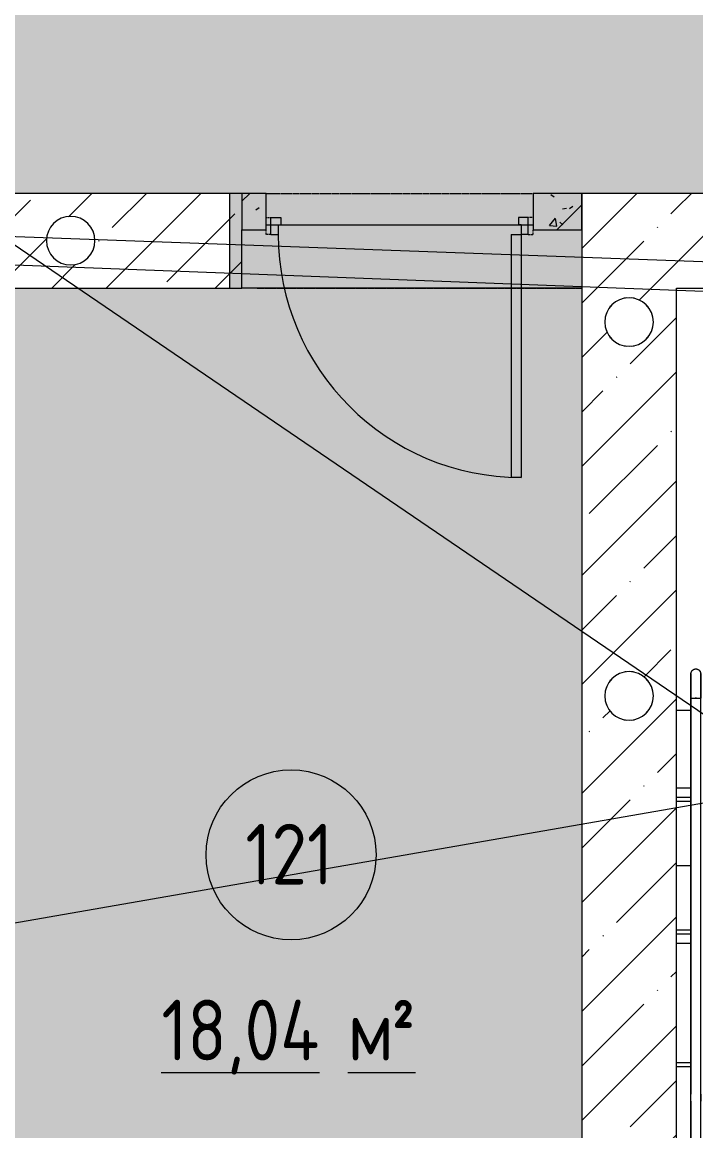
# Model space of a CAD drawing. Header units: millimetres. Extents: x -515342 to 330399, y -224905 to 507333.
# Drawn here: x -364853 to -362078, y -32865 to -28298 of the extents above; entities that cross this region are included whole.
import ezdxf

# ---------------------------------------------------------------- set-up
doc = ezdxf.new("R2010")
doc.units = ezdxf.units.MM
doc.linetypes.add('ASVP_Невидимые', pattern=[5, 3, -2])
doc.linetypes.add('ASVP_Штриховая_ш3 п1_5', pattern=[4.5, 3, -1.5])
for name, color, linetype, lineweight in [('Двери', 7, 'Continuous', 0), ('Лестницы', 7, 'Continuous', 0), ('Линии разделители', 7, 'ASVP_Штриховая_ш3 п1_5', 0), ('Марки помещений', 7, 'Continuous', 0), ('Ограждение', 7, 'Continuous', 0), ('Перекрытие', 7, 'Continuous', 0), ('Стены внутренние', 7, 'Continuous', 0), ('Стены несущие', 7, 'Continuous', 0), ('Стены перегородки', 7, 'Continuous', 0), ('Стены штриховка', 7, 'Continuous', 0), ('экспертиза ДУ', 1, 'Continuous', 0), ('экспертиза условные обозначения', 1, 'Continuous', 0)]:
    doc.layers.add(name, color=color, linetype=linetype, lineweight=lineweight)
doc.styles.add('GOST Common_1', font='', dxfattribs={"width": 0.9, "height": 250})
doc.styles.add('GOST Common_2', font='', dxfattribs={"width": 0.9, "height": 250})
doc.styles.get('GOST Common_1').set_extended_font_data('GOST Common')
doc.styles.get('GOST Common_2').set_extended_font_data('GOST Common')
pattern_1 = [(45, (-374753.14, -35598.53), (-224.5064, 224.5064), []), (45, (-374528.64, -35598.53), (-224.5064, 224.5064), [396.875, -79.375, 3.353, -76.022])]

# ---------------------------------------------------------------- blocks, each defined once
blk = doc.blocks.new('Тип перил - Перила_Внутренний_-10039682-О_АР_П_1_0_000_План 1 этажа')
at = {"layer": 'Ограждение'}
for p, q in [((12655, 4516.3), (12655, 4477.1)), ((12672.7, 4516.3), (12677.3, 4516.3)), ((12695, 4477.1), (12695, 4516.3)), ((12655, 4464.7), (12655, 2884.4)), ((12695, 2884.4), (12695, 4464.7)), ((12655, 2855.4), (12655, 2616.3)), ((12695, 2616.3), (12695, 2855.4)), ((12655, 2616.3), (12655, 2566.3)), ((12695, 2566.3), (12695, 2616.3)), ((12677.3, 2566.3), (12672.7, 2566.3))]:
    blk.add_line(p, q, dxfattribs=at)
at = {"layer": 'Ограждение', "flags": 128}
for points in [[(12655, 4477.1), (12655, 4475.9), (12655, 4474.7), (12655, 4473.5), (12655, 4472.4), (12655, 4471.2), (12655, 4470), (12655, 4468.8), (12655, 4467.7), (12655, 4466.6), (12655, 4465.4), (12655, 4464.7)], [(12695, 4464.7), (12695, 4465.8), (12695, 4466.9), (12695, 4468.1), (12695, 4469.2), (12695, 4470.4), (12695, 4471.5), (12695, 4472.7), (12695, 4473.9), (12695, 4475.1), (12695, 4476.3), (12695, 4477.1)], [(12655, 2855.4), (12655, 2858.2), (12655, 2861), (12655, 2863.8), (12655, 2866.6), (12655, 2869.3), (12655, 2872.1), (12655, 2874.8), (12655, 2877.5), (12655, 2880.1), (12655, 2882.7), (12655, 2884.4)], [(12695, 2884.4), (12695, 2881.9), (12695, 2879.3), (12695, 2876.6), (12695, 2873.9), (12695, 2871.2), (12695, 2868.5), (12695, 2865.7), (12695, 2862.9), (12695, 2860.1), (12695, 2857.3), (12695, 2855.4)]]:
    blk.add_lwpolyline(points, dxfattribs=at)
blk = doc.blocks.new('Тип перил - АР_Ограждение_Ограничение_Дуга D40_расстояние между поручнями 200-140673-О_АР_П_1_0_000_План 1 этажа')
at = {"layer": 'Ограждение'}
for p, q in [((0, 0), (0, 2.3)), ((0, -2.3), (0, 0))]:
    blk.add_line(p, q, dxfattribs=at)
at = {"layer": 'Ограждение', "flags": 128}
for points in [[(0, 20), (4, 20), (8, 20), (12, 20), (15.9, 20), (19.9, 20), (23.8, 20), (27.6, 20), (31.5, 20), (35.2, 20), (38.9, 20), (42.6, 20), (46.2, 20), (49.7, 20), (53.1, 20), (56.5, 20), (59.7, 20), (62.9, 20), (65.9, 20), (68.9, 20), (71.7, 20), (74.5, 20), (77.1, 20), (79.6, 20), (81.9, 20), (84.1, 20), (86.2, 20), (88.2, 20), (90, 20), (91.7, 20), (93.2, 20), (94.6, 20), (95.8, 20), (96.9, 20), (97.8, 20), (98.5, 20), (99.1, 20), (99.6, 20), (99.9, 20), (100, 20), (100, 20)], [(100, 20), (99.9, 20), (99.7, 20), (99.3, 20), (98.7, 20), (98, 20), (97.1, 20), (96.1, 20), (94.9, 20), (93.6, 20), (92.1, 20), (90.5, 20), (88.7, 20), (86.8, 20), (84.7, 20), (82.5, 20), (80.2, 20), (77.8, 20), (75.2, 20), (72.5, 20), (69.7, 20), (66.7, 20), (63.7, 20), (60.6, 20), (57.4, 20), (54, 20), (50.6, 20), (47.1, 20), (43.6, 20), (39.9, 20), (36.2, 20), (32.5, 20), (28.7, 20), (24.8, 20), (20.9, 20), (17, 20), (13, 20), (9.1, 20), (5.1, 20), (1.1, 20), (0, 20)], [(100, 20), (100.8, 20), (101.6, 19.9), (102.4, 19.9), (103.2, 19.7), (104, 19.6), (104.8, 19.4), (105.5, 19.2), (106.3, 19), (107, 18.7), (107.8, 18.4), (108.5, 18.1), (109.2, 17.7), (109.9, 17.4), (110.6, 16.9), (111.3, 16.5), (111.9, 16), (112.6, 15.6), (113.2, 15), (113.8, 14.5), (114.3, 13.9), (114.9, 13.3), (115.4, 12.7), (115.9, 12.1), (116.4, 11.5), (116.8, 10.8), (117.2, 10.1), (117.6, 9.4), (118, 8.7), (118.3, 8), (118.6, 7.2), (118.9, 6.5), (119.2, 5.7), (119.4, 5), (119.6, 4.2), (119.7, 3.4), (119.8, 2.6), (119.9, 1.8), (120, 1), (120, 0.2), (120, 0)], [(0, -20), (4, -20), (8, -20), (12, -20), (15.9, -20), (19.9, -20), (23.8, -20), (27.6, -20), (31.5, -20), (35.2, -20), (38.9, -20), (42.6, -20), (46.2, -20), (49.7, -20), (53.1, -20), (56.5, -20), (59.7, -20), (62.9, -20), (65.9, -20), (68.9, -20), (71.7, -20), (74.5, -20), (77.1, -20), (79.6, -20), (81.9, -20), (84.1, -20), (86.2, -20), (88.2, -20), (90, -20), (91.7, -20), (93.2, -20), (94.6, -20), (95.8, -20), (96.9, -20), (97.8, -20), (98.5, -20), (99.1, -20), (99.6, -20), (99.9, -20), (100, -20), (100, -20)], [(100, -20), (99.9, -20), (99.7, -20), (99.3, -20), (98.7, -20), (98, -20), (97.1, -20), (96.1, -20), (94.9, -20), (93.6, -20), (92.1, -20), (90.5, -20), (88.7, -20), (86.8, -20), (84.7, -20), (82.5, -20), (80.2, -20), (77.8, -20), (75.2, -20), (72.5, -20), (69.7, -20), (66.7, -20), (63.7, -20), (60.6, -20), (57.4, -20), (54, -20), (50.6, -20), (47.1, -20), (43.6, -20), (39.9, -20), (36.2, -20), (32.5, -20), (28.7, -20), (24.8, -20), (20.9, -20), (17, -20), (13, -20), (9.1, -20), (5.1, -20), (1.1, -20), (0, -20)], [(120, 0), (120, -0.8), (119.9, -1.6), (119.9, -2.4), (119.7, -3.2), (119.6, -4), (119.4, -4.8), (119.2, -5.5), (119, -6.3), (118.7, -7), (118.4, -7.8), (118.1, -8.5), (117.7, -9.2), (117.4, -9.9), (116.9, -10.6), (116.5, -11.3), (116, -11.9), (115.6, -12.6), (115, -13.2), (114.5, -13.8), (113.9, -14.3), (113.3, -14.9), (112.7, -15.4), (112.1, -15.9), (111.5, -16.4), (110.8, -16.8), (110.1, -17.2), (109.4, -17.6), (108.7, -18), (108, -18.3), (107.2, -18.6), (106.5, -18.9), (105.7, -19.2), (105, -19.4), (104.2, -19.6), (103.4, -19.7), (102.6, -19.8), (101.8, -19.9), (101, -20), (100.2, -20), (100, -20)]]:
    blk.add_lwpolyline(points, dxfattribs=at)
blk = doc.blocks.new('Тип перил - Перила_Внутренний_-V243-О_АР_П_1_0_000_План 1 этажа')
at = {"layer": 'Ограждение'}
for p, q in [((12655, 4516.3), (12695, 4516.3)), ((12655, 4477.1), (12655, 4516.3)), ((12655, 4456.4), (12655, 4477.1)), ((12695, 4477.1), (12695, 4516.3)), ((12695, 4456.4), (12695, 4477.1)), ((12655, 2876.2), (12655, 4456.4)), ((12695, 2876.2), (12695, 4456.4)), ((12655, 2855.4), (12655, 2876.2)), ((12655, 2566.3), (12655, 2855.4)), ((12695, 2855.4), (12695, 2876.2)), ((12695, 2566.3), (12695, 2855.4)), ((12655, 2566.3), (12695, 2566.3))]:
    blk.add_line(p, q, dxfattribs=at)
blk = doc.blocks.new('Элемент ограждения_Опора Г-образная - АР_Ограждение_Опора_D15 высота60 консоль80-139754-О_АР_П_1_0_000_План 1 этажа')
at = {"layer": 'Ограждение'}
for p, q in [((-7.5, 80), (-7.5, 20)), ((7.5, 20), (7.5, 80))]:
    blk.add_line(p, q, dxfattribs=at)
blk = doc.blocks.new('Дверь_Деревянная_1 полотно - АР_Дверь_Межкомнатная_1000х2000h_полотно__Г_Пр-9571013-О_АР_П_1_0_000_План 1 этажа')
at = {"layer": 'Двери', "lineweight": 18}
for p, q in [((-500, 95), (-500, 1095)), ((-500, 1095), (-460, 1095)), ((-460, 95), (-460, 1095)), ((-530, 95), (-500, 95)), ((-530, 95), (-530, 25)), ((-500, 55), (-500, 95)), ((-460, 95), (-500, 95)), ((530, 95), (500, 95)), ((500, 55), (500, 95)), ((530, 95), (530, 25)), ((-500, 55), (-490, 55)), ((-490, 25), (-490, 55)), ((500, 55), (490, 55)), ((490, 25), (490, 55)), ((-530, 25), (-490, 25)), ((530, 25), (490, 25))]:
    blk.add_line(p, q, dxfattribs=at)
at = {"layer": 'Двери', "linetype": 'ASVP_Невидимые', "lineweight": 18}
for p, q in [((-550, 95), (-550, 75)), ((-530, 95), (-550, 95)), ((530, 95), (550, 95)), ((550, 95), (550, 75)), ((-550, 25), (-530, 25)), ((550, 25), (530, 25))]:
    blk.add_line(p, q, dxfattribs=at)
at = {"layer": 'Двери', "lineweight": 18}
blk.add_arc((-500, 95), 1000, 0, 90, dxfattribs=at)
blk = doc.blocks.new('ASVP_Марка_Помещение_ДваЗначения - Номер Площадь-685795-О_АР_П_1_0_000_План 1 этажа')
at = {"layer": 'Марки помещений'}
blk.add_circle((0, 0), 3.5, dxfattribs=at)

msp = doc.modelspace()

# ---------------------------------------------------------------- hatches: boundary and pattern name
at = {"layer": 'Стены внутренние'}
h = msp.add_hatch(dxfattribs=at)
h.set_pattern_fill('FP_1', color=256, style=0, pattern_type=2)
h.set_pattern_definition(pattern_1)
h.paths.add_polyline_path([(-368648.1427, -29393.5295), (-363948.1427, -29393.5295), (-363948.1427, -29003.5295), (-368943.1427, -29003.5295), (-368943.1427, -29393.5295), (-368798.1427, -29393.5295)])
h.paths.add_polyline_path([(-364670.5075, -29297.0103), (-364703.1427, -29285.132), (-364729.7471, -29262.8083), (-364747.1119, -29232.7315), (-364753.1427, -29198.5295), (-364747.1119, -29164.3275), (-364729.7471, -29134.2507), (-364703.1427, -29111.927), (-364670.5075, -29100.0487), (-364635.7778, -29100.0487), (-364603.1427, -29111.927), (-364576.5382, -29134.2507), (-364559.1734, -29164.3275), (-364553.1427, -29198.5295), (-364559.1734, -29232.7315), (-364576.5382, -29262.8083), (-364603.1427, -29285.132), (-364635.7778, -29297.0103)])
h.paths.add_polyline_path([(-366210.7778, -29297.0103), (-366245.5075, -29297.0103), (-366278.1427, -29285.132), (-366304.7471, -29262.8083), (-366322.1119, -29232.7315), (-366328.1427, -29198.5295), (-366322.1119, -29164.3275), (-366304.7471, -29134.2507), (-366278.1427, -29111.927), (-366245.5075, -29100.0487), (-366210.7778, -29100.0487), (-366178.1427, -29111.927), (-366151.5382, -29134.2507), (-366134.1734, -29164.3275), (-366128.1427, -29198.5295), (-366134.1734, -29232.7315), (-366151.5382, -29262.8083), (-366178.1427, -29285.132)])
h.paths.add_polyline_path([(-365830.7778, -29297.0103), (-365865.5075, -29297.0103), (-365898.1427, -29285.132), (-365924.7471, -29262.8083), (-365942.1119, -29232.7315), (-365948.1427, -29198.5295), (-365942.1119, -29164.3275), (-365924.7471, -29134.2507), (-365898.1427, -29111.927), (-365865.5075, -29100.0487), (-365830.7778, -29100.0487), (-365798.1427, -29111.927), (-365771.5382, -29134.2507), (-365754.1734, -29164.3275), (-365748.1427, -29198.5295), (-365754.1734, -29232.7315), (-365771.5382, -29262.8083), (-365798.1427, -29285.132)])
h.paths.add_polyline_path([(-365480.7538, -29297.0103), (-365513.389, -29285.132), (-365539.9935, -29262.8083), (-365557.3583, -29232.7315), (-365563.389, -29198.5295), (-365557.3583, -29164.3275), (-365539.9935, -29134.2507), (-365513.389, -29111.927), (-365480.7538, -29100.0487), (-365446.0242, -29100.0487), (-365413.389, -29111.927), (-365386.7846, -29134.2507), (-365369.4197, -29164.3275), (-365363.389, -29198.5295), (-365369.4197, -29232.7315), (-365386.7846, -29262.8083), (-365413.389, -29285.132), (-365446.0242, -29297.0103), (-365469.8965, -29297.0103)])
h.paths.add_polyline_path([(-365035.7778, -29297.0103), (-365070.5075, -29297.0103), (-365103.1427, -29285.132), (-365129.7471, -29262.8083), (-365147.1119, -29232.7315), (-365153.1427, -29198.5295), (-365147.1119, -29164.3275), (-365129.7471, -29134.2507), (-365103.1427, -29111.927), (-365070.5075, -29100.0487), (-365035.7778, -29100.0487), (-365003.1427, -29111.927), (-364976.5382, -29134.2507), (-364959.1734, -29164.3275), (-364953.1427, -29198.5295), (-364959.1734, -29232.7315), (-364976.5382, -29262.8083), (-365003.1427, -29285.132), (-365025.723, -29293.3506)])
h = msp.add_hatch(dxfattribs=at)
h.set_pattern_fill('FP_3', color=256, style=0, pattern_type=2)
h.set_pattern_definition([(45, (-374753.14, -35598.53), (-141.4214, 141.4214), [])])
h.paths.add_polyline_path([(-362548.1427, -29153.5295), (-362548.1427, -29003.5295), (-362748.1427, -29003.5295), (-362748.1427, -29153.5295)])
h.paths.add_polyline_path([(-363948.1427, -29153.5295), (-363848.1427, -29153.5295), (-363848.1427, -29003.5295), (-363948.1427, -29003.5295)])
h = msp.add_hatch(dxfattribs=at)
h.set_pattern_fill('FP_4', color=256, style=0, pattern_type=2)
h.set_pattern_definition([(50, (-374753.14, -35598.53), (364.368, -31.878), [38.1, -419.1]), (355, (-374753.14, -35598.53), (-70.486, 382.113), [30.48, -335.28]), (100.451, (-374722.78, -35601.2), (293.885, 350.233), [32.38, -356.18]), (46.184, (-374753.14, -35496.93), (542.158, -84.086), [57.15, -628.65]), (96.636, (-374707.96, -35503.94), (474.805, 494.855), [48.57, -534.27]), (351.184, (-374753.14, -35496.93), (474.81, 494.85), [45.72, -502.92]), (21, (-374702.34, -35522.33), (303.2285, -204.5305), [38.1, -419.1]), (326, (-374702.34, -35522.33), (123.604, 368.376), [30.48, -335.28]), (71.451, (-374677.07, -35539.37), (426.834, 163.843), [32.38, -356.18]), (37.5, (-374753.14, -35598.53), (6.1766, 169.1102), [16.764, -314.452, 16.764, -323.596, -336.55]), (37.5, (-374753.14, -35598.53), (6.1766, 169.1102), [-671.576, 16.764, -319.786]), (7.5, (-374753.14, -35598.53), (133.6389, 200.3615), [16.764, -177.292, 16.764, -306.832, -128.27]), (7.5, (-374753.14, -35598.53), (133.6389, 200.3615), [-517.652, 16.764, -111.506]), (327.5, (-374866.43, -35598.53), (271.1818, -11.4584), [16.764, -110.236, 16.764, -379.476, -525.78]), (327.5, (-374866.43, -35598.53), (271.1818, -11.4584), [-523.24, 16.764, -509.016]), (317.5, (-374917.23, -35598.53), (296.2585, 50.853), [16.764, -148.336, 16.764, -246.38, -373.38]), (317.5, (-374917.23, -35598.53), (296.2585, 50.853), [-428.244, 16.764, -356.616])])
h.paths.add_polyline_path([(-362548.1427, -29153.5295), (-362548.1427, -29003.5295), (-362748.1427, -29003.5295), (-362748.1427, -29153.5295)])
h.paths.add_polyline_path([(-363948.1427, -29153.5295), (-363848.1427, -29153.5295), (-363848.1427, -29003.5295), (-363948.1427, -29003.5295)])
h = msp.add_hatch(dxfattribs=at)
h.set_pattern_fill('FP_1', color=256, style=0, pattern_type=2)
h.set_pattern_definition(pattern_1)
h.paths.add_polyline_path([(-362158.1427, -35403.5295), (-362158.1427, -29003.5295), (-362548.1427, -29003.5295), (-362548.1427, -35403.5295)])
h.paths.add_polyline_path([(-362370.5075, -33557.0103), (-362403.1427, -33545.132), (-362429.7471, -33522.8083), (-362447.1119, -33492.7315), (-362453.1427, -33458.5295), (-362447.1119, -33424.3275), (-362429.7471, -33394.2507), (-362403.1427, -33371.927), (-362370.5075, -33360.0487), (-362335.7778, -33360.0487), (-362303.1427, -33371.927), (-362276.5382, -33394.2507), (-362259.1734, -33424.3275), (-362253.1427, -33458.5295), (-362259.1734, -33492.7315), (-362276.5382, -33522.8083), (-362303.1427, -33545.132), (-362335.7778, -33557.0103), (-362360.6818, -33557.0103)])
h.paths.add_polyline_path([(-362335.7778, -33117.0103), (-362370.5075, -33117.0103), (-362403.1427, -33105.132), (-362429.7471, -33082.8083), (-362447.1119, -33052.7315), (-362453.1427, -33018.5295), (-362447.1119, -32984.3275), (-362429.7471, -32954.2507), (-362403.1427, -32931.927), (-362370.5075, -32920.0487), (-362335.7778, -32920.0487), (-362303.1427, -32931.927), (-362276.5382, -32954.2507), (-362259.1734, -32984.3275), (-362253.1427, -33018.5295), (-362259.1734, -33052.7315), (-362276.5382, -33082.8083), (-362303.1427, -33105.132)])
h.paths.add_polyline_path([(-362370.5075, -31172.0103), (-362403.1427, -31160.132), (-362429.7471, -31137.8083), (-362447.1119, -31107.7315), (-362453.1427, -31073.5295), (-362447.1119, -31039.3275), (-362429.7471, -31009.2507), (-362403.1427, -30986.927), (-362370.5075, -30975.0487), (-362335.7778, -30975.0487), (-362303.1427, -30986.927), (-362276.5382, -31009.2507), (-362259.1734, -31039.3275), (-362253.1427, -31073.5295), (-362259.1734, -31107.7315), (-362276.5382, -31137.8083), (-362303.1427, -31160.132), (-362335.7778, -31172.0103), (-362360.6818, -31172.0103)])
h.paths.add_polyline_path([(-362360.6818, -29632.0103), (-362370.5075, -29632.0103), (-362403.1427, -29620.132), (-362429.7471, -29597.8083), (-362447.1119, -29567.7315), (-362453.1427, -29533.5295), (-362447.1119, -29499.3275), (-362429.7471, -29469.2507), (-362403.1427, -29446.927), (-362370.5075, -29435.0487), (-362335.7778, -29435.0487), (-362303.1427, -29446.927), (-362276.5382, -29469.2507), (-362259.1734, -29499.3275), (-362253.1427, -29533.5295), (-362259.1734, -29567.7315), (-362276.5382, -29597.8083), (-362303.1427, -29620.132), (-362335.7778, -29632.0103)])
h = msp.add_hatch(dxfattribs=at)
h.set_pattern_fill('FP_1', color=256, style=0, pattern_type=2)
h.set_pattern_definition(pattern_1)
h.paths.add_polyline_path([(-361916.5083, -29393.5295), (-361838.1427, -29393.5295), (-361838.1427, -29003.5295), (-362158.1427, -29003.5295), (-362158.1427, -29393.5295)])
at = {"layer": 'экспертиза условные обозначения'}
h = msp.add_hatch(dxfattribs=at)
h.set_pattern_fill('GRASS', color=3, scale=24)
h.set_pattern_definition([(90, (-374753.14, -35598.53), (-431.0523, 431.0523), [114.3, -747.8046]), (45, (-374753.14, -35598.5), (-431.052, 431.052), [114.3, -495.3]), (135, (-374753.14, -35598.5), (-431.052, -431.052), [114.3, -495.3])])
h.paths.add_polyline_path([(-374558.1427, -26618.5295), (-329338.1427, -26618.5295), (-329338.1427, -28753.7894), (-346430.5538, -28753.7894), (-346430.5538, -32623.5894), (-354382.6275, -32623.5894), (-354382.6275, -28753.7894), (-358678.1427, -28753.7894), (-358673.1427, -29003.5295), (-362548.1427, -29003.5295), (-362548.1427, -35403.5295), (-365918.6427, -35403.5295), (-365918.6427, -32298.5894), (-365118.6427, -32298.5894), (-365118.6427, -29393.5295), (-363998.1427, -29393.5295), (-363998.1427, -29003.5295), (-368836.0943, -29003.5295), (-368836.0943, -29393.5295), (-368683.8985, -29393.5295), (-368683.8985, -31523.5295), (-371073.1427, -31523.5295), (-371073.1427, -29393.5295), (-370888.1427, -29393.5295), (-370888.1427, -29003.5295), (-374558.1427, -29003.5295)])

# ---------------------------------------------------------------- linework, layer by layer
at = {"layer": 'Лестницы'}
for p, q in [((-362158.1427, -31132.2469), (-362097.7705, -31132.2469)), ((-362158.1427, -31132.2469), (-362097.7705, -31132.2469)), ((-362158.1427, -31452.2469), (-362098.1427, -31452.2469)), ((-362158.1427, -31452.2469), (-362098.1427, -31452.2469)), ((-362158.1427, -31772.2469), (-362098.1427, -31772.2469)), ((-362158.1427, -31772.2469), (-362098.1427, -31772.2469)), ((-362158.1427, -32092.2469), (-362098.1427, -32092.2469)), ((-362158.1427, -32092.2469), (-362098.1427, -32092.2469))]:
    msp.add_line(p, q, dxfattribs=at)
at = {"layer": 'Линии разделители'}
for p, q in [((-363848.1427, -29003.5295), (-362748.1427, -29003.5295)), ((-363885.691, -29393.5295), (-362548.1427, -29393.5295))]:
    msp.add_line(p, q, dxfattribs=at)
at = {"layer": 'Перекрытие'}
for p, q in [((-363848.1427, -29133.5295), (-362748.1427, -29133.5295)), ((-362548.1427, -29393.5295), (-363948.1427, -29393.5295))]:
    msp.add_line(p, q, dxfattribs=at)
at = {"layer": 'Стены внутренние'}
for centre, start, end in [((-362353.1427, -29533.5295), 96.6878718, 101.9770284), ((-362353.1427, -29533.5295), 78.0229716, 83.3121282), ((-362353.1427, -29533.5295), 156.6878718, 161.9770284), ((-362353.1427, -29533.5295), 138.0229716, 143.3121282), ((-362353.1427, -29533.5295), 36.6878718, 41.9770284), ((-362353.1427, -29533.5295), 18.0229716, 23.3121282), ((-362353.1427, -29533.5295), 198.0229716, 203.3121282), ((-362353.1427, -29533.5295), 336.6878718, 341.9770284), ((-362353.1427, -29533.5295), 216.6878718, 221.9770284), ((-362353.1427, -29533.5295), 258.0229716, 263.3121282), ((-362353.1427, -29533.5295), 276.6878718, 281.9770284), ((-362353.1427, -29533.5295), 318.0229716, 323.3121282), ((-362353.1427, -31073.5295), 96.6878718, 101.9770284), ((-362353.1427, -31073.5295), 78.0229716, 83.3121282), ((-362353.1427, -31073.5295), 156.6878718, 161.9770284), ((-362353.1427, -31073.5295), 138.0229716, 143.3121282), ((-362353.1427, -31073.5295), 36.6878718, 41.9770284), ((-362353.1427, -31073.5295), 18.0229716, 23.3121282), ((-362353.1427, -31073.5295), 198.0229716, 203.3121282), ((-362353.1427, -31073.5295), 216.6878718, 221.9770284), ((-362353.1427, -31073.5295), 318.0229716, 323.3121282), ((-362353.1427, -31073.5295), 336.6878718, 341.9770284), ((-362353.1427, -31073.5295), 258.0229716, 263.3121282), ((-362353.1427, -31073.5295), 276.6878718, 281.9770284)]:
    msp.add_arc(centre, 100, start, end, dxfattribs=at)
at = {"layer": 'Стены несущие'}
for p, q in [((-363948.1427, -29003.5295), (-368943.1427, -29003.5295)), ((-361838.1427, -29003.5295), (-362548.1427, -29003.5295)), ((-363948.1427, -29393.5295), (-363948.1427, -29153.5295)), ((-362548.1427, -29153.5295), (-362548.1427, -35403.5295)), ((-365148.1427, -29393.5295), (-363948.1427, -29393.5295)), ((-362158.1427, -35403.5295), (-362158.1427, -29393.5295)), ((-362158.1427, -29393.5295), (-361838.1427, -29393.5295))]:
    msp.add_line(p, q, dxfattribs=at)
for centre, start, end in [((-364653.1427, -29198.5295), 0, 180), ((-364653.1427, -29198.5295), 180, 0), ((-362353.1427, -29533.5295), 0, 180), ((-362353.1427, -29533.5295), 180, 0), ((-362353.1427, -31073.5295), 0, 180), ((-362353.1427, -31073.5295), 180, 0)]:
    msp.add_arc(centre, 100, start, end, dxfattribs=at)
at = {"layer": 'Стены перегородки'}
for p, q in [((-363848.1427, -29003.5295), (-363948.1427, -29003.5295)), ((-363948.1427, -29003.5295), (-363948.1427, -29153.5295)), ((-363848.1427, -29153.5295), (-363848.1427, -29003.5295)), ((-362548.1427, -29003.5295), (-362748.1427, -29003.5295)), ((-362748.1427, -29003.5295), (-362748.1427, -29153.5295)), ((-363948.1427, -29153.5295), (-363848.1427, -29153.5295)), ((-362748.1427, -29153.5295), (-362548.1427, -29153.5295))]:
    msp.add_line(p, q, dxfattribs=at)
at = {"layer": 'Стены штриховка'}
msp.add_line((-362548.1427, -29153.5295), (-362548.1427, -29003.5295), dxfattribs=at)
at = {"layer": 'экспертиза ДУ'}
for points in [[(-360507.5441, -32198.0149), (-451777.9117, 29956.5807), (-323857.1634, -23364.6427)], [(-442323.3591, -45486.7185), (-320660.0953, -24311.023)]]:
    msp.add_lwpolyline(points, dxfattribs=at)
at = {"layer": 'экспертиза ДУ', "elevation": 0}
msp.add_lwpolyline([(-323506.6948, -30690.9513), (-436388.9962, -26576.9862), (-324401.8704, -30838.6574)], dxfattribs=at)
at = {"layer": 'экспертиза условные обозначения', "color": 3}
msp.add_lwpolyline([(-346430.5538, -32623.5894), (-354382.6275, -32623.5894), (-354382.6275, -28753.7894), (-358678.1427, -28753.7894), (-358673.1427, -29003.5295), (-362548.1427, -29003.5295), (-362548.1427, -35403.5295), (-365918.6427, -35403.5295), (-365918.6427, -32298.5894), (-365118.6427, -32298.5894), (-365118.6427, -29393.5295), (-363998.1427, -29393.5295), (-363998.1427, -29003.5295), (-368836.0943, -29003.5295), (-368836.0943, -29393.5295), (-368683.8985, -29393.5295), (-368683.8985, -31523.5295), (-371073.1427, -31523.5295), (-371073.1427, -29393.5295), (-370888.1427, -29393.5295), (-370888.1427, -29003.5295), (-374558.1427, -29003.5295), (-374558.1427, -26618.5295)], dxfattribs=at)

# ---------------------------------------------------------------- block references
at = {"layer": 'Двери', "rotation": 180}
msp.add_blockref('Дверь_Деревянная_1 полотно - АР_Дверь_Межкомнатная_1000х2000h_полотно__Г_Пр-9571013-О_АР_П_1_0_000_План 1 этажа', (-363298.1427, -29078.5295), dxfattribs=at)
at = {"layer": 'Марки помещений', "xscale": 99.99999999999993, "yscale": 99.99999999999993, "zscale": 99.99999999999993}
msp.add_blockref('ASVP_Марка_Помещение_ДваЗначения - Номер Площадь-685795-О_АР_П_1_0_000_План 1 этажа', (-363745.3153, -31727.9714), dxfattribs=at)
at = {"layer": 'Ограждение', "rotation": 90}
for name, p in [('Тип перил - АР_Ограждение_Ограничение_Дуга D40_расстояние между поручнями 200-140673-О_АР_П_1_0_000_План 1 этажа', (-362078.1427, -31082.2469)), ('Элемент ограждения_Опора Г-образная - АР_Ограждение_Опора_D15 высота60 консоль80-139754-О_АР_П_1_0_000_План 1 этажа', (-362078.1427, -31499.9551)), ('Элемент ограждения_Опора Г-образная - АР_Ограждение_Опора_D15 высота60 консоль80-139754-О_АР_П_1_0_000_План 1 этажа', (-362078.1427, -32046.0079)), ('Элемент ограждения_Опора Г-образная - АР_Ограждение_Опора_D15 высота60 консоль80-139754-О_АР_П_1_0_000_План 1 этажа', (-362078.1427, -32592.0607))]:
    msp.add_blockref(name, p, dxfattribs=at)
at = {"layer": 'Ограждение'}
for name in ['Тип перил - Перила_Внутренний_-10039682-О_АР_П_1_0_000_План 1 этажа', 'Тип перил - Перила_Внутренний_-V243-О_АР_П_1_0_000_План 1 этажа']:
    msp.add_blockref(name, (-374753.1427, -35598.5295), dxfattribs=at)

# ---------------------------------------------------------------- texts
at = {"layer": 'Марки помещений', "char_height": 250, "attachment_point": 1}
for s, insert, width, style in [('121', (-363933.8725, -31600.2463), 468.987187, 'GOST Common_1'), ('\\L18,04 ', (-364279.9087, -32324.7768), 930.759187, 'GOST Common_1'), ('\\L\\fGOST Common|b0|i0|c238|p34|;\\W.9;\\L²', (-363333.3618, -32324.7768), 165.949312, 'GOST Common_2'), ('\\L\\fGOST Common|b0|i0|c204|p34|;\\W.9;\\Lм', (-363511.9556, -32324.7768), 216.455625, 'GOST Common_1')]:
    msp.add_mtext(s, dxfattribs=dict(at, insert=insert, width=width, style=style))

doc.saveas('drawing.dxf')
